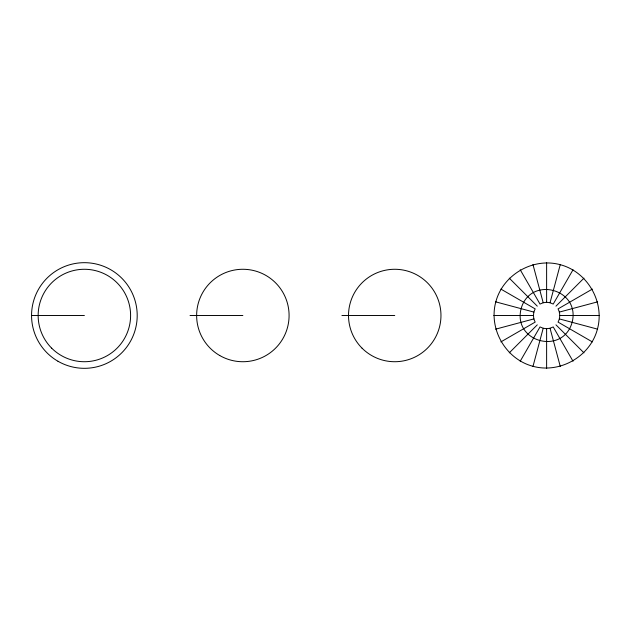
<?xml version="1.0" encoding="UTF-8"?>
<svg xmlns="http://www.w3.org/2000/svg" width="631" height="631" viewBox="0 0 631 631"><rect width="100%" height="100%" fill="white"/><g stroke="black" fill="none" stroke-linecap="round" stroke-linejoin="round"><path stroke-width="0.95" d="M500.872 341.915L535.183 322.102C532.927 318.04 532.927 312.96 535.183 308.898L500.872 289.085M592.375 341.915L558.056 322.102C560.32 318.04 560.32 312.96 558.056 308.898L592.375 289.085M532.95 366.524L543.204 328.254L540.018 326.937L520.204 361.248M520.204 269.752L540.018 304.063L543.204 302.746L546.62 302.296L550.043 302.746L560.296 264.476M573.035 269.752L553.229 304.063L550.043 302.746M509.264 352.855L537.281 324.839M555.958 306.161L583.975 278.145M543.204 328.254L546.62 328.704L550.043 328.254L553.229 326.937L573.035 361.248M495.595 329.169L533.865 318.915M559.381 312.085L597.652 301.831M31.55 315.5L84.38 315.5M190.034 315.5L242.864 315.5M341.915 315.5L394.746 315.5M493.797 315.5L533.416 315.5M559.831 315.5L599.45 315.5M495.595 301.831L533.865 312.085M559.381 318.915L597.652 329.169M509.264 278.145L537.281 306.161M555.958 324.839L583.975 352.855M532.95 264.476L543.204 302.746M550.043 328.254L560.296 366.524M546.62 262.67L546.62 302.296M546.62 328.704L546.62 368.33M495.808 301.886C488.355 329.035 505.77 359.197 533.006 366.311C560.154 373.765 590.316 356.357 597.431 329.114C604.892 301.965 587.477 271.803 560.233 264.689C533.085 257.235 502.931 274.643 495.808 301.886M521.111 308.662C512.569 342.089 562.813 355.553 572.136 322.338C580.67 288.911 530.426 275.447 521.111 308.662M57.965 361.248A52.83 52.83 0 0 0 137.203 315.5A52.83 52.83 0 0 0 57.965 269.752A52.83 52.83 0 0 0 57.965 361.248M51.695 348.186A46.221 46.221 0 0 0 129.024 327.465A46.221 46.221 0 0 0 72.415 270.849A46.221 46.221 0 0 0 51.695 348.186M219.746 355.529A46.221 46.221 0 0 0 289.085 315.5A46.221 46.221 0 0 0 219.746 275.471A46.221 46.221 0 0 0 219.746 355.529M362.06 348.186A46.221 46.221 0 0 0 439.389 327.465A46.221 46.221 0 0 0 382.78 270.849A46.221 46.221 0 0 0 362.06 348.186"/></g></svg>
